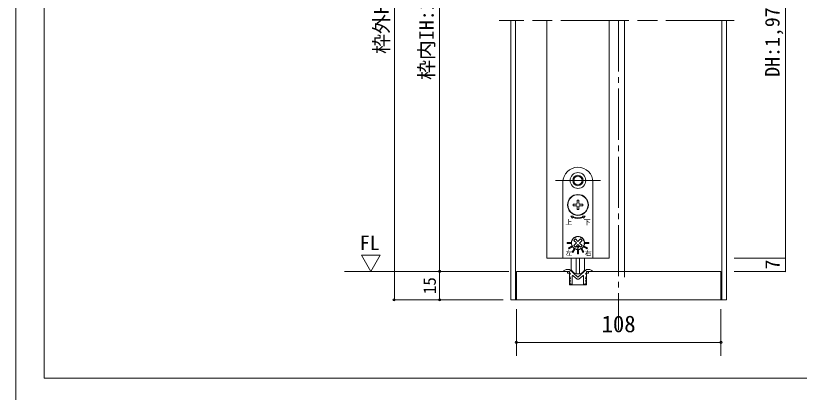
# Model space of a CAD drawing. Units: millimetres on the paper, enlarged 10 times, with parts at other scales. Extents: x -1985 to 2015, y -1370 to 1400.
# Drawn here: x -1985 to -605, y -78 to 585 of the extents above; entities that cross this region are included whole.
import ezdxf
from ezdxf.enums import TextEntityAlignment as Align

# ---------------------------------------------------------------- set-up
doc = ezdxf.new("R2010")
doc.units = ezdxf.units.MM
doc.header["$LTSCALE"] = 10
doc.header["$PDMODE"] = 32
doc.header["$PDSIZE"] = 4
for name, pattern in [('CHAIN', [18.5, 12, -1.5, 3.5, -1.5]), ('CHAIN2', [12, 9, -1, 1, -1]), ('USER1', [19.05, 12.7, -6.35])]:
    doc.linetypes.add(name, pattern=pattern)
doc.layers.add('1-1_0', color=7, linetype='Continuous', lineweight=20)
doc.layers.add('2-0', color=7, linetype='Continuous', lineweight=20)
doc.styles.add('ＭＳ ゴシック', font='')
doc.styles.get('ＭＳ ゴシック').set_extended_font_data('MS Gothic')

msp = doc.modelspace()

# ---------------------------------------------------------------- linework, layer by layer
at = {"layer": '1-1_0'}
for points in [[(2015, -1370), (2015, 1400), (-1985, 1400), (-1985, -1370)], [(395, -52.5), (-1935, -52.5), (-1935, 1350)], [(395, -52.5), (-1935, -52.5), (-1935, 1350)]]:
    msp.add_lwpolyline(points, dxfattribs=at)
at = {"layer": '2-0', "color": 4, "lineweight": 9}
for p, q in [((-1318.27, 1069.06), (-1318.27, 85.24)), ((-1238.75, 949.06), (-1238.75, 135.24)), ((-720.18, 158.57), (-630.04, 158.57)), ((-630.04, 158.57), (-630.04, 135.24)), ((-630.04, 151.91), (-630.04, 135.24)), ((-1116.85, 135.24), (-1405.87, 135.24)), ((-1238.75, 135.24), (-1238.75, 125.24)), ((-1238.75, 135.24), (-1238.75, 85.24)), ((-1238.75, 135.24), (-1138.92, 135.24)), ((-720.18, 135.24), (-630.04, 135.24)), ((-1126.85, 85.24), (-1318.79, 85.24)), ((-1238.75, 85.24), (-1138.92, 85.24))]:
    msp.add_line(p, q, dxfattribs=at)
at = {"layer": '2-0', "linetype": 'CHAIN'}
msp.add_line((-720.33, 576.91), (-1133.67, 576.91), dxfattribs=at)
at = {"layer": '2-0'}
for p, q in [((-1113.52, 85.24), (-1113.52, 576.91)), ((-1105.18, 576.91), (-1105.18, 85.24)), ((-1050.18, 158.57), (-1050.18, 576.91)), ((-940.18, 576.91), (-940.18, 158.57)), ((-913.52, 576.91), (-913.52, 125.24)), ((-741.85, 576.91), (-741.85, 85.24)), ((-733.52, 576.91), (-733.52, 85.24)), ((-1050.18, 158.57), (-940.18, 158.57)), ((-1010.18, 138.57), (-1014.47, 138.57)), ((-1010.18, 138.57), (-995.18, 125.24)), ((-995.18, 125.24), (-980.18, 138.57)), ((-980.18, 138.57), (-975.9, 138.57)), ((-1013.52, 135.24), (-1103.52, 135.24)), ((-1103.52, 135.24), (-1103.52, 85.24)), ((-1019.18, 135.24), (-1010.18, 135.24)), ((-1010.18, 132.91), (-1010.18, 135.24)), ((-1008.52, 131.24), (-1010.18, 132.91)), ((-1010.18, 129.57), (-1008.52, 131.24)), ((-1010.18, 127.91), (-1010.18, 129.57)), ((-1008.52, 122.91), (-1010.18, 127.91)), ((-1005.18, 112.91), (-1005.18, 126.99)), ((-986.85, 127.74), (-993.79, 121.57)), ((-985.18, 126.99), (-985.18, 112.91)), ((-981.85, 131.24), (-980.18, 132.91)), ((-980.18, 129.57), (-981.85, 131.24)), ((-981.85, 122.91), (-980.18, 127.91)), ((-971.18, 135.24), (-980.18, 135.24)), ((-980.18, 132.91), (-980.18, 135.24)), ((-980.18, 127.91), (-980.18, 129.57)), ((-976.85, 135.24), (-743.52, 135.24)), ((-743.52, 135.24), (-743.52, 85.24)), ((-1010.02, 122.91), (-1008.52, 122.91)), ((-1008.52, 117.91), (-1010.02, 122.91)), ((-1010.02, 117.91), (-1008.52, 117.91)), ((-1008.52, 112.91), (-1010.02, 117.91)), ((-1008.52, 112.91), (-1005.18, 112.91)), ((-981.85, 112.91), (-985.18, 112.91)), ((-980.35, 122.91), (-981.85, 122.91)), ((-981.85, 117.91), (-980.35, 122.91)), ((-980.35, 117.91), (-981.85, 117.91)), ((-981.85, 112.91), (-980.35, 117.91)), ((-1113.52, 85.24), (-733.52, 85.24)), ((-743.52, 85.24), (-1103.52, 85.24)), ((-1103.52, -13.09), (-1103.52, 68.57)), ((-743.52, -13.09), (-743.52, 68.57)), ((-743.52, 10.24), (-1103.52, 10.24))]:
    msp.add_line(p, q, dxfattribs=at)
at = {"layer": '2-0', "color": 4, "linetype": 'CHAIN2', "lineweight": 9}
msp.add_line((-923.52, 576.91), (-923.52, 32.74), dxfattribs=at)
at = {"layer": '2-0', "color": 2, "linetype": 'USER1', "lineweight": 18}
msp.add_line((-1034.68, 295.24), (-955.68, 295.24), dxfattribs=at)
at = {"layer": '2-0', "lineweight": 18}
for p, q in [((-1021.52, 292.24), (-1021.52, 158.57)), ((-968.85, 158.57), (-968.85, 292.24)), ((-998.02, 250.74), (-1003.52, 250.74)), ((-993.68, 260.57), (-996.68, 260.57)), ((-996.68, 255.07), (-996.68, 260.57)), ((-996.68, 243.91), (-996.68, 249.41)), ((-993.68, 255.07), (-993.68, 260.57)), ((-993.68, 243.91), (-993.68, 249.41)), ((-986.85, 253.74), (-992.35, 253.74)), ((-986.85, 250.74), (-992.35, 250.74)), ((-986.85, 253.74), (-986.85, 250.74)), ((-993.68, 243.91), (-996.68, 243.91)), ((-1002.55, 180.85), (-998.01, 185.27)), ((-999.75, 177.99), (-1002.55, 180.85)), ((-998.01, 185.27), (-1002.44, 189.81)), ((-999.75, 177.99), (-995.22, 182.41)), ((-990.8, 177.88), (-995.22, 182.41)), ((-995.15, 188.07), (-990.62, 192.49)), ((-987.93, 180.67), (-990.8, 177.88)), ((-1021.52, 158.57), (-968.85, 158.57)), ((-1006.85, 138.13), (-1006.85, 158.57)), ((-998.1, 158.57), (-998.1, 131.06)), ((-992.27, 158.57), (-992.27, 131.06)), ((-983.52, 158.57), (-983.52, 138.13)), ((-998.1, 131.06), (-992.27, 131.06))]:
    msp.add_line(p, q, dxfattribs=at)
at = {"layer": '2-0', "color": 4, "lineweight": 9}
msp.add_lwpolyline([(-720.18, 949.06), (-630.04, 949.06), (-630.04, 151.91)], dxfattribs=at)
at = {"layer": '2-0', "lineweight": 18}
for points in [[(-998.02, 253.74), (-1003.52, 253.74), (-1003.52, 250.74)], [(-1003.86, 231.3), (-1003.35, 232.53), (-1007.68, 232.53), (-1004.88, 228.83), (-1004.37, 230.07)], [(-986, 230.07), (-985.49, 228.83), (-982.69, 232.53), (-987.02, 232.53), (-986.51, 231.3)], [(-995.15, 188.07), (-999.57, 192.6), (-1002.44, 189.81)], [(-987.93, 180.67), (-992.36, 185.2), (-987.82, 189.63), (-990.62, 192.49)]]:
    msp.add_lwpolyline(points, dxfattribs=at)
for points in [[(-1014.18, 184.41), (-1007.52, 184.41), (-1007.52, 186.07), (-1014.18, 186.07)], [(-1011.22, 175.02), (-1005.45, 178.35), (-1006.28, 179.79), (-1012.06, 176.46)], [(-978.31, 176.46), (-984.09, 179.79), (-984.92, 178.35), (-979.15, 175.02)], [(-976.18, 186.07), (-982.85, 186.07), (-982.85, 184.41), (-976.18, 184.41)], [(-1003.96, 168.37), (-1000.63, 174.14), (-1002.07, 174.97), (-1005.41, 169.2)], [(-995.31, 174.91), (-993.59, 178.89), (-996.93, 178.93)], [(-994.35, 172.91), (-996.02, 172.91), (-996.02, 166.24), (-994.35, 166.24)], [(-984.96, 169.2), (-988.3, 174.97), (-989.74, 174.14), (-986.41, 168.37)]]:
    msp.add_lwpolyline(points, close=True, dxfattribs=at)
at = {"layer": '2-0', "color": 4, "lineweight": 9}
msp.add_lwpolyline([(-1359.58, 135.24), (-1343.09, 163.92), (-1376.28, 163.92)], close=True, dxfattribs=at)
at = {"layer": '2-0'}
for points in [[(-980.18, 111.91), (-1010.18, 111.91), (-1010.18, 131.91), (-1013.52, 131.91), (-1013.52, 135.24)], [(-1003.52, 127.74), (-996.58, 121.57), (-993.79, 121.57)], [(-886.85, 135.24), (-976.85, 135.24), (-976.85, 131.91), (-980.18, 131.91), (-980.18, 111.91)]]:
    msp.add_lwpolyline(points, dxfattribs=at)
at = {"layer": '2-0', "lineweight": 18}
for centre, radius in [((-995.18, 295.24), 13.83), ((-995.18, 295.24), 9.17), ((-995.18, 295.24), 7.5), ((-995.18, 252.24), 18.33), ((-995.18, 252.24), 17.83)]:
    msp.add_circle(centre, radius, dxfattribs=at)
for centre, radius, start, end in [((-995.18, 292.24), 26.33, 0, 180), ((-998.02, 255.07), 1.33, 270, 360), ((-998.02, 249.41), 1.33, 360, 90), ((-992.35, 255.07), 1.33, 180, 270), ((-992.35, 249.41), 1.33, 90, 180), ((-995.18, 252.24), 24, 247.5, 292.5), ((-995.18, 252.24), 22.67, 247.5, 292.5), ((-995.18, 185.24), 11.67, 98.90298, 201.09702), ((-995.18, 185.24), 11.5, 130.42431, 138.17431), ((-1000.48, 191.46), 3.33, 99.87866, 130.42431), ((-995.18, 185.24), 11.17, 116.90028, 121.69834), ((-997.73, 193), 3.33, 108.17431, 138.71996), ((-995.18, 185.24), 11.5, 100.42431, 108.17431), ((-996.66, 193.27), 3.33, 69.87866, 100.42431), ((-996.63, 194.46), 2.33, 72.61143, 98.90298), ((-995.18, 199.07), 2.5, 252.61143, 287.38857), ((-995.18, 185.24), 11.17, 86.90028, 91.69834), ((-993.51, 193.23), 3.33, 78.17431, 108.71996), ((-993.74, 194.46), 2.33, 81.09702, 107.38857), ((-995.18, 185.24), 11.67, 338.90298, 81.09702), ((-995.18, 185.24), 11.5, 70.42431, 78.17431), ((-992.45, 192.93), 3.33, 39.87866, 70.42431), ((-995.18, 185.24), 11.17, 56.90028, 61.69834), ((-989.74, 191.32), 3.33, 48.17431, 78.71996), ((-995.18, 185.24), 11.5, 40.42431, 48.17431), ((-1003.22, 183.76), 3.33, 159.87866, 190.42431), ((-1003.18, 186.91), 3.33, 168.17431, 198.71996), ((-995.18, 185.24), 11.5, 190.42431, 198.17431), ((-995.18, 185.24), 11.5, 160.42431, 168.17431), ((-995.18, 185.24), 11.17, 176.90028, 181.69834), ((-1002.94, 182.69), 3.33, 198.17431, 228.71996), ((-1003.89, 181.88), 2.33, 201.09702, 227.38857), ((-1002.88, 187.97), 3.33, 129.87866, 160.42431), ((-1007.16, 178.32), 2.5, 12.61143, 47.38857), ((-995.18, 185.24), 11.17, 206.90028, 211.69834), ((-995.18, 185.24), 11.17, 146.90028, 151.69834), ((-1001.4, 179.94), 3.33, 189.87866, 220.42431), ((-1001.27, 190.68), 3.33, 138.17431, 168.71996), ((-988.97, 190.53), 3.33, 9.87866, 40.42431), ((-995.18, 185.24), 11.17, 326.90028, 331.69834), ((-995.18, 185.24), 11.17, 26.90028, 31.69834), ((-983.2, 178.32), 2.5, 132.61143, 167.38857), ((-987.49, 182.5), 3.33, 309.87866, 340.42431), ((-987.42, 187.79), 3.33, 18.17431, 48.71996), ((-986.48, 181.88), 2.33, 312.61143, 338.90298), ((-995.18, 185.24), 11.5, 340.42431, 348.17431), ((-995.18, 185.24), 11.5, 10.42431, 18.17431), ((-995.18, 185.24), 11.17, 356.90028, 1.69834), ((-987.19, 183.56), 3.33, 348.17431, 18.71996), ((-987.15, 186.72), 3.33, 339.87866, 10.42431), ((-1002.45, 179.38), 2.33, 192.61143, 218.90298), ((-995.18, 185.24), 11.67, 218.90298, 321.09702), ((-995.18, 185.24), 11.5, 220.42431, 228.17431), ((-1000.63, 179.15), 3.33, 228.17431, 258.71996), ((-995.18, 185.24), 11.17, 236.90028, 241.69834), ((-997.92, 177.54), 3.33, 219.87866, 250.42431), ((-995.18, 185.24), 11.5, 250.42431, 258.17431), ((-996.86, 177.25), 3.33, 258.17431, 288.71996), ((-995.18, 185.24), 11.17, 266.90028, 271.69834), ((-993.71, 177.21), 3.33, 249.87866, 280.42431), ((-995.18, 185.24), 11.5, 280.42431, 288.17431), ((-992.64, 177.48), 3.33, 288.17431, 318.71996), ((-995.18, 185.24), 11.17, 296.90028, 301.69834), ((-989.89, 179.02), 3.33, 279.87866, 310.42431), ((-995.18, 185.24), 11.5, 310.42431, 318.17431), ((-989.1, 179.79), 3.33, 318.17431, 348.71996), ((-987.92, 179.38), 2.33, 321.09702, 347.38857), ((-1005.18, 138.13), 1.67, 180, 210.56067), ((-985.18, 138.13), 1.67, 329.43933, 360), ((-995.14, 144.06), 13.33, 210.56067, 257.16143), ((-995.23, 144.06), 13.33, 282.83857, 329.43933)]:
    msp.add_arc(centre, radius, start, end, dxfattribs=at)
at = {"layer": '2-0', "color": 4, "lineweight": 9}
for centre, start, end in [((-630.04, 158.57), 90, 270), ((-630.04, 158.57), 90, 270), ((-630.04, 158.57), 90, 270), ((-630.04, 158.57), 90, 270), ((-630.04, 158.57), 270, 90), ((-630.04, 158.57), 270, 90), ((-630.04, 158.57), 270, 90), ((-630.04, 158.57), 270, 90), ((-630.04, 135.24), 90, 270), ((-630.04, 135.24), 270, 90), ((-1318.27, 85.24), 90, 270), ((-1318.27, 85.24), 270, 90)]:
    msp.add_arc(centre, 0.521, start, end, dxfattribs=at)
at = {"layer": '2-0'}
for centre, radius, start, end in [((-1014.47, 128.57), 10, 90, 121.58633), ((-975.9, 128.57), 10, 58.41365, 90), ((-1019.18, 136.24), 1, 121.58633, 270), ((-1004.18, 126.99), 1, 48.36646, 180), ((-986.18, 126.99), 1, 0, 131.63353), ((-971.18, 136.24), 1, 270, 58.41365)]:
    msp.add_arc(centre, radius, start, end, dxfattribs=at)
at = {"layer": '2-0', "color": 4}
for p in [(-1238.75, 135.24), (-1318.79, 85.24), (-1238.75, 85.24)]:
    msp.add_point(p, dxfattribs=at)
at = {"layer": '2-0'}
for p in [(-1103.52, 10.24), (-743.52, 10.24)]:
    msp.add_point(p, dxfattribs=at)

# ---------------------------------------------------------------- texts
at = {"layer": '2-0', "style": 'ＭＳ ゴシック'}
for s, height, p in [('枠外H:2,036', 25.66, (-1320.77, 517.93)), ('枠内IH:1,985', 25.66, (-1241.25, 472.27)), ('DH:1,970', 25.66, (-632.55, 477.7)), ('7', 25.66, (-632.19, 138.56)), ('15', 21.99, (-1238.75, 95.24))]:
    msp.add_text(s, height=height, rotation=90, dxfattribs=at).set_placement(p, align=Align.BOTTOM_LEFT)
for s, height, p in [('上', 8.55, (-1017.26, 215.18)), ('下', 8.55, (-984.94, 214.92)), ('FL', 25.66, (-1379.24, 165.03)), ('左', 8.55, (-1016.95, 161)), ('右', 8.55, (-982.97, 160.92)), ('108', 29.33, (-953.52, 19.41))]:
    msp.add_text(s, height=height, dxfattribs=at).set_placement(p, align=Align.BOTTOM_LEFT)

doc.saveas('drawing.dxf')
